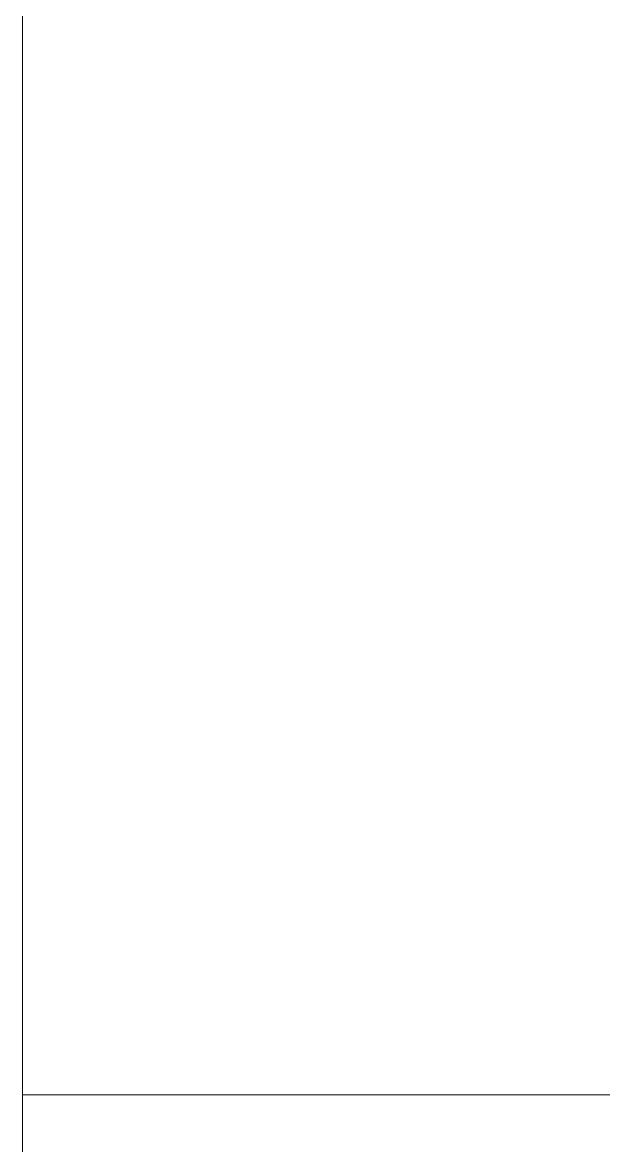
# Model space of a CAD drawing. Header units: millimetres. Extents: x 33350 to 35310, y -217097 to -211540.
# Drawn here: x 34033.49 to 34056.91, y -213746.14 to -213700.89 of the extents above; entities that cross this region are included whole.
import ezdxf
from ezdxf.enums import TextEntityAlignment as Align

# ---------------------------------------------------------------- set-up
doc = ezdxf.new("R2010")
doc.units = ezdxf.units.MM
doc.header["$LTSCALE"] = 60
doc.header["$MEASUREMENT"] = 0
for name, color, linetype, lineweight in [('-DWG_ANA', 7, 'Continuous', 0), ('NO', 7, 'Continuous', 0), ('PLAN', 253, 'Continuous', 0)]:
    doc.layers.add(name, color=color, linetype=linetype, lineweight=lineweight)
doc.layers.add('BL-G', color=102, linetype='Continuous')
doc.styles.add('ROMANS', font='ROMANSTW.SHX', dxfattribs={"width": 0.8})

# ---------------------------------------------------------------- blocks, each defined once
blk = doc.blocks.new('T_190')
at = {"layer": '-DWG_ANA', "color": 0}
blk.add_lwpolyline([(0, 0), (190, 0), (190, -70), (0, -70)], close=True, dxfattribs=at)
blk = doc.blocks.new('TPC190L')
at = {"layer": '-DWG_ANA', "color": 0, "linetype": 'Continuous'}
blk.add_blockref('T_190', (0, 0), dxfattribs=at)
at = {"layer": 'NO', "linetype": 'Continuous', "style": 'ROMANS', "width": 0.8}
blk.add_attdef('NO', text='', height=10, dxfattribs=at).set_placement((168, -55), align=Align.MIDDLE)
blk = doc.blocks.new('TCR190R')
at = {"layer": 'PLAN', "color": 0, "linetype": 'Continuous'}
blk.add_blockref('T_190', (0, 0), dxfattribs=at)
at = {"layer": 'NO', "linetype": 'Continuous', "style": 'ROMANS', "width": 0.8}
blk.add_attdef('NO', text='', height=10, dxfattribs=at).set_placement((168, -55), align=Align.MIDDLE)

msp = doc.modelspace()

# ---------------------------------------------------------------- block references
at = {"layer": 'BL-G', "linetype": 'Continuous', "rotation": 270}
for name, p in [('TPC190L', (34103.487, -213554.092)), ('TCR190R', (34103.487, -213744.092))]:
    msp.add_blockref(name, p, dxfattribs=at)

doc.saveas('drawing.dxf')
